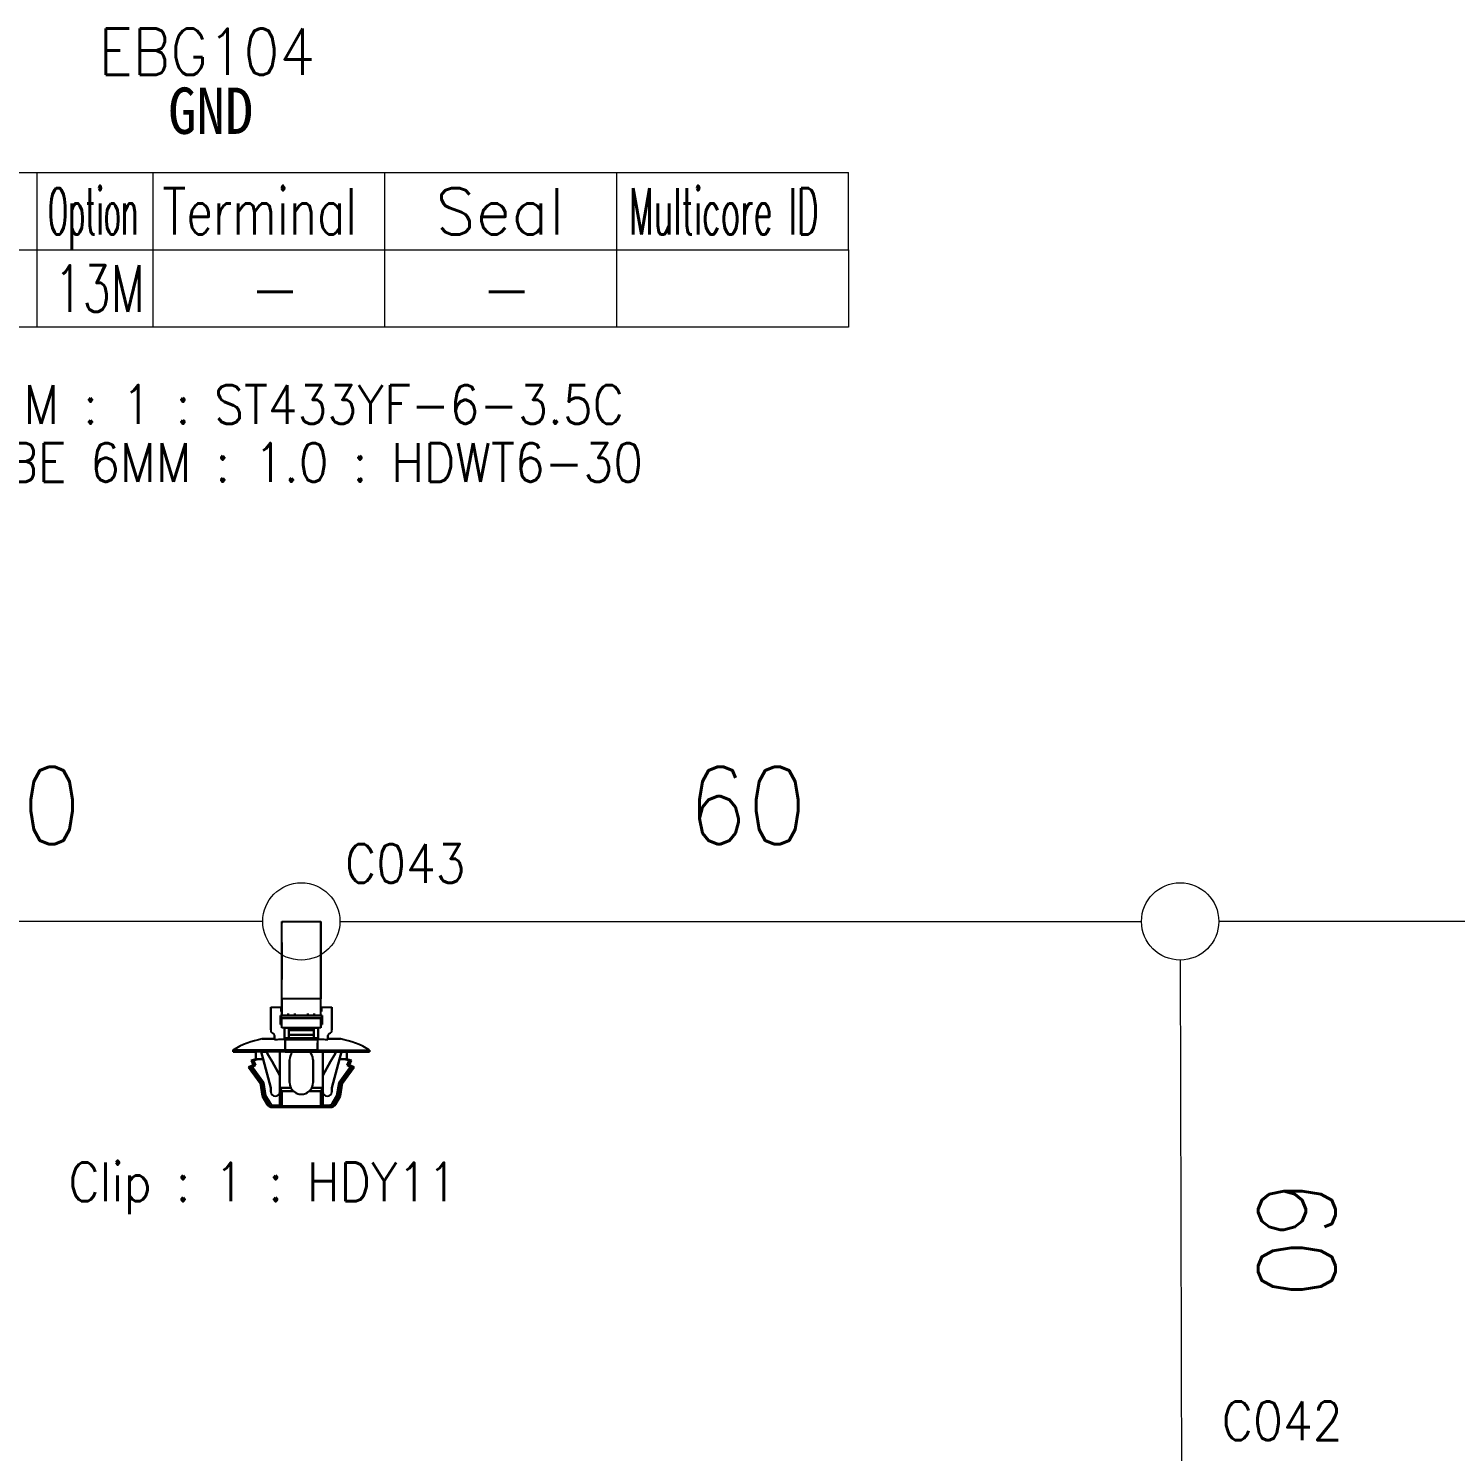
# Model space of a CAD drawing. Header units: inches. Extents: x 47316 to 59086, y 3141 to 11743.
# Drawn here: x 53850.6 to 53943, y 9975 to 10067.1 of the extents above; entities that cross this region are included whole.
import ezdxf

# ---------------------------------------------------------------- set-up
doc = ezdxf.new("R2010")
doc.units = ezdxf.units.IN
doc.header["$MEASUREMENT"] = 0
doc.styles.get("Standard").update_dxf_attribs({"font": ''})
doc.styles.get('Standard').set_extended_font_data('SimSun')
doc.linetypes.add('_VH_FELT_TAPE', pattern='A,0.4,-0.7,["FELT",Standard,S=0.3,R=0,X=-0.5,Y=-0.15],-0.7', length=1.8)

msp = doc.modelspace()

# ---------------------------------------------------------------- linework, layer by layer
at = {"color": 0, "linetype": 'Continuous', "lineweight": 15}
for p, q in [((53821.203, 10057.759), (53903.703, 10057.759)), ((53821.203, 10052.759), (53903.703, 10052.759))]:
    msp.add_line(p, q, dxfattribs=at)
at = {"color": 7, "linetype": 'Continuous', "lineweight": 15}
for p, q in [((53851.203, 10052.759), (53851.203, 10057.759)), ((53858.703, 10052.759), (53858.703, 10057.759)), ((53873.703, 10052.759), (53873.703, 10057.759)), ((53888.703, 10052.759), (53888.703, 10057.759)), ((53903.703, 10052.759), (53903.703, 10057.759))]:
    msp.add_line(p, q, dxfattribs=at)
at = {"color": 102, "linetype": 'Continuous', "lineweight": 15}
for p, q in [((53851.203, 10047.759), (53851.203, 10052.759)), ((53858.703, 10047.759), (53858.703, 10052.759)), ((53873.703, 10047.759), (53873.703, 10052.759)), ((53888.703, 10047.759), (53888.703, 10052.759))]:
    msp.add_line(p, q, dxfattribs=at)
at = {"color": 0, "linetype": '_VH_FELT_TAPE', "lineweight": 15, "ltscale": 5}
for p, q in [((53865.795, 10009.315), (53834.206, 10009.315)), ((53870.795, 10009.315), (53922.661, 10009.315)), ((53978.078, 10009.315), (53927.661, 10009.315)), ((53925.167, 10006.815), (53925.25, 9971.592))]:
    msp.add_line(p, q, dxfattribs=at)
at = {"color": 7, "ltscale": 0.378893}
msp.add_line((53867.032, 10004.315), (53867.032, 10009.315), dxfattribs=at)
at = {"color": 7, "ltscale": 0.15}
for p, q in [((53867.032, 10009.315), (53869.558, 10009.315)), ((53869.558, 10004.315), (53867.032, 10004.315)), ((53869.558, 10004.315), (53867.032, 10004.315)), ((53867.032, 10003.056), (53869.558, 10003.056)), ((53869.558, 10003.056), (53867.032, 10003.056)), ((53869.558, 10002.425), (53867.032, 10002.425)), ((53869.558, 10002.425), (53867.032, 10002.425)), ((53867.032, 9997.352), (53869.558, 9997.352)), ((53869.558, 9997.352), (53867.032, 9997.352))]:
    msp.add_line(p, q, dxfattribs=at)
at = {"color": 7, "ltscale": 0.0272}
msp.add_line((53867.032, 10009.202), (53867.032, 10009.315), dxfattribs=at)
at = {"color": 7, "ltscale": 0.37888}
msp.add_line((53867.032, 10004.315), (53867.032, 10009.315), dxfattribs=at)
at = {"color": 7, "ltscale": 0.027199}
msp.add_line((53867.032, 10009.315), (53867.032, 10009.202), dxfattribs=at)
at = {"color": 7, "ltscale": 0.378897}
msp.add_line((53869.558, 10009.315), (53869.558, 10004.315), dxfattribs=at)
at = {"color": 7, "ltscale": 0.215019}
msp.add_line((53869.558, 10005.879), (53869.558, 10009.315), dxfattribs=at)
at = {"color": 7, "ltscale": 0.315749}
msp.add_line((53869.558, 10009.315), (53869.558, 10004.747), dxfattribs=at)
at = {"color": 7, "ltscale": 0.378905}
msp.add_line((53869.558, 10004.315), (53869.558, 10009.315), dxfattribs=at)
at = {"color": 7, "ltscale": 0.315758}
msp.add_line((53869.558, 10009.315), (53869.558, 10004.747), dxfattribs=at)
at = {"color": 7, "ltscale": 0.179182}
msp.add_line((53869.558, 10006.05), (53869.558, 10009.068), dxfattribs=at)
at = {"color": 7, "ltscale": 0.142593}
msp.add_line((53867.032, 10005.554), (53867.032, 10007.956), dxfattribs=at)
at = {"color": 7, "ltscale": 0.142589}
msp.add_line((53867.032, 10007.956), (53867.032, 10005.555), dxfattribs=at)
at = {"color": 7, "ltscale": 0.026669}
for p, q in [((53869.558, 10006.05), (53869.558, 10005.601)), ((53869.558, 10005.601), (53869.558, 10006.05)), ((53869.558, 10005.879), (53869.558, 10005.43))]:
    msp.add_line(p, q, dxfattribs=at)
at = {"color": 7, "ltscale": 0.108633}
msp.add_line((53869.558, 10003.772), (53869.558, 10005.601), dxfattribs=at)
at = {"color": 7, "ltscale": 0.076392}
msp.add_line((53869.558, 10004.315), (53869.558, 10005.601), dxfattribs=at)
at = {"color": 7, "ltscale": 0.098454}
msp.add_line((53869.558, 10003.772), (53869.558, 10005.43), dxfattribs=at)
at = {"color": 7, "ltscale": 0.057913}
msp.add_line((53869.558, 10003.772), (53869.558, 10004.747), dxfattribs=at)
at = {"color": 7, "ltscale": 0.039999}
for p, q in [((53866.316, 10003.772), (53866.99, 10003.772)), ((53866.316, 10003.772), (53866.99, 10003.772)), ((53869.6, 10003.772), (53870.274, 10003.772)), ((53869.6, 10003.772), (53870.274, 10003.772))]:
    msp.add_line(p, q, dxfattribs=at)
at = {"color": 7, "ltscale": 0.022501}
for p, q in [((53866.316, 10003.772), (53866.316, 10003.393)), ((53866.316, 10003.393), (53866.316, 10003.772)), ((53870.274, 10003.772), (53870.274, 10003.393)), ((53870.274, 10003.772), (53870.274, 10003.393))]:
    msp.add_line(p, q, dxfattribs=at)
at = {"color": 7, "ltscale": 0.0175}
for p, q in [((53866.99, 10003.772), (53866.99, 10003.477)), ((53866.99, 10003.477), (53866.99, 10003.772)), ((53869.6, 10003.772), (53869.6, 10003.477)), ((53869.6, 10003.772), (53869.6, 10003.477)), ((53869.6, 10003.477), (53869.6, 10003.772))]:
    msp.add_line(p, q, dxfattribs=at)
at = {"color": 7, "ltscale": 0.002499}
for p, q in [((53866.99, 10003.772), (53867.032, 10003.772)), ((53867.032, 10003.477), (53866.99, 10003.477)), ((53866.99, 10003.477), (53867.032, 10003.477)), ((53869.558, 10003.772), (53869.6, 10003.772)), ((53869.6, 10003.477), (53869.558, 10003.477)), ((53869.558, 10003.477), (53869.6, 10003.477)), ((53866.948, 10003.225), (53866.99, 10003.225)), ((53866.99, 10003.225), (53866.948, 10003.225)), ((53866.99, 10003.225), (53866.948, 10003.225)), ((53867.032, 10002.677), (53866.99, 10002.677)), ((53866.99, 10002.677), (53867.032, 10002.677)), ((53867.032, 10002.677), (53866.99, 10002.677)), ((53869.6, 10002.677), (53869.558, 10002.677)), ((53869.558, 10002.677), (53869.6, 10002.677)), ((53869.6, 10002.677), (53869.558, 10002.677)), ((53869.642, 10003.225), (53869.6, 10003.225)), ((53869.642, 10003.225), (53869.6, 10003.225))]:
    msp.add_line(p, q, dxfattribs=at)
at = {"color": 7, "ltscale": 2.6e-05}
for p, q in [((53866.99, 10003.772), (53866.99, 10003.772)), ((53869.6, 10003.772), (53869.6, 10003.772))]:
    msp.add_line(p, q, dxfattribs=at)
at = {"color": 7, "ltscale": 0.0644}
for p, q in [((53867.032, 10004.315), (53867.032, 10003.231)), ((53867.032, 10003.231), (53867.032, 10004.315)), ((53869.558, 10003.231), (53869.558, 10004.315)), ((53869.558, 10003.231), (53869.558, 10004.315))]:
    msp.add_line(p, q, dxfattribs=at)
at = {"color": 7, "ltscale": 0.025}
for p, q in [((53870.274, 10003.351), (53870.274, 10003.772)), ((53867.453, 10003.231), (53867.874, 10003.231)), ((53867.453, 10003.231), (53867.874, 10003.231)), ((53868.716, 10003.231), (53869.137, 10003.231)), ((53868.716, 10003.231), (53869.137, 10003.231)), ((53868.716, 10003.225), (53869.137, 10003.225))]:
    msp.add_line(p, q, dxfattribs=at)
at = {"color": 7, "ltscale": 0.064999}
for p, q in [((53866.316, 10003.393), (53866.316, 10002.299)), ((53866.316, 10002.299), (53866.316, 10003.393)), ((53870.274, 10003.393), (53870.274, 10002.299)), ((53870.274, 10003.393), (53870.274, 10002.299))]:
    msp.add_line(p, q, dxfattribs=at)
at = {"color": 7, "ltscale": 0.035001}
for p, q in [((53866.948, 10002.635), (53866.948, 10003.225)), ((53866.948, 10002.635), (53866.948, 10003.225)), ((53866.948, 10003.225), (53866.948, 10002.635)), ((53869.642, 10003.225), (53869.642, 10002.635)), ((53869.642, 10002.635), (53869.642, 10003.225)), ((53869.347, 10000.867), (53869.347, 10001.457)), ((53869.347, 10000.867), (53869.347, 10001.457))]:
    msp.add_line(p, q, dxfattribs=at)
at = {"color": 7, "ltscale": 0.004999}
for p, q in [((53867.032, 10002.635), (53866.948, 10002.635)), ((53866.948, 10002.635), (53867.032, 10002.635)), ((53869.642, 10002.635), (53869.558, 10002.635)), ((53869.558, 10002.635), (53869.642, 10002.635))]:
    msp.add_line(p, q, dxfattribs=at)
at = {"color": 7, "ltscale": 0.032501}
for p, q in [((53866.99, 10003.225), (53866.99, 10002.677)), ((53866.99, 10002.677), (53866.99, 10003.225)), ((53869.6, 10003.225), (53869.6, 10002.677)), ((53869.6, 10003.225), (53869.6, 10002.677))]:
    msp.add_line(p, q, dxfattribs=at)
at = {"color": 7, "ltscale": 0.154999}
for p, q in [((53869.6, 10003.225), (53866.99, 10003.225)), ((53866.99, 10003.225), (53869.6, 10003.225))]:
    msp.add_line(p, q, dxfattribs=at)
at = {"color": 7, "ltscale": 0.0375}
for p, q in [((53867.032, 10002.425), (53867.032, 10003.056)), ((53867.032, 10002.425), (53867.032, 10003.056)), ((53869.558, 10003.056), (53869.558, 10002.425)), ((53869.558, 10002.425), (53869.558, 10003.056))]:
    msp.add_line(p, q, dxfattribs=at)
at = {"color": 7, "ltscale": 0.0075}
for p, q in [((53867.453, 10003.351), (53867.453, 10003.225)), ((53867.453, 10003.225), (53867.453, 10003.351)), ((53867.874, 10003.225), (53867.874, 10003.351)), ((53867.874, 10003.351), (53867.874, 10003.225)), ((53868.716, 10003.351), (53868.716, 10003.225)), ((53868.716, 10003.225), (53868.716, 10003.351)), ((53869.137, 10003.225), (53869.137, 10003.351)), ((53869.137, 10003.351), (53869.137, 10003.225)), ((53863.875, 10000.993), (53863.875, 10000.867)), ((53863.875, 10000.867), (53863.875, 10000.993)), ((53867.242, 10000.867), (53867.242, 10000.993)), ((53867.242, 10000.993), (53867.242, 10000.867)), ((53869.347, 10000.993), (53869.347, 10000.867)), ((53869.347, 10000.867), (53869.347, 10000.993)), ((53872.715, 10000.993), (53872.715, 10000.867)), ((53872.715, 10000.867), (53872.715, 10000.993)), ((53866.553, 9997.289), (53866.553, 9997.415)), ((53866.553, 9997.289), (53866.553, 9997.415)), ((53869.684, 9997.289), (53869.684, 9997.415)), ((53870.037, 9997.415), (53870.037, 9997.289)), ((53870.037, 9997.415), (53870.037, 9997.289))]:
    msp.add_line(p, q, dxfattribs=at)
at = {"color": 7, "ltscale": 0.000368}
msp.add_line((53867.453, 10003.231), (53867.453, 10003.225), dxfattribs=at)
at = {"color": 7, "ltscale": 0.023056}
msp.add_line((53867.486, 10003.225), (53867.874, 10003.225), dxfattribs=at)
at = {"color": 7, "ltscale": 0.000322}
msp.add_line((53868.716, 10003.225), (53868.716, 10003.23), dxfattribs=at)
at = {"color": 7, "ltscale": 0.002502}
msp.add_line((53869.558, 10002.635), (53869.558, 10002.677), dxfattribs=at)
at = {"color": 7, "ltscale": 0.021939}
msp.add_line((53869.6, 10003.225), (53869.6, 10002.855), dxfattribs=at)
at = {"color": 7, "ltscale": 0.010562}
msp.add_line((53869.6, 10002.677), (53869.6, 10002.855), dxfattribs=at)
at = {"color": 7, "ltscale": 0.000629}
msp.add_line((53869.632, 10003.225), (53869.642, 10003.225), dxfattribs=at)
at = {"color": 7, "ltscale": 0.0625}
msp.add_line((53870.274, 10002.299), (53870.274, 10003.351), dxfattribs=at)
at = {"color": 7, "ltscale": 0.047501}
for p, q in [((53866.569, 10001.709), (53865.769, 10001.709)), ((53865.769, 10001.709), (53866.569, 10001.709)), ((53870.821, 10001.709), (53870.021, 10001.709)), ((53870.021, 10001.709), (53870.821, 10001.709))]:
    msp.add_line(p, q, dxfattribs=at)
at = {"color": 7, "ltscale": 0.017476}
for p, q in [((53866.569, 10001.941), (53866.569, 10001.647)), ((53870.021, 10001.941), (53870.021, 10001.647))]:
    msp.add_line(p, q, dxfattribs=at)
at = {"color": 7, "ltscale": 0.017471}
for p, q in [((53866.569, 10001.647), (53866.569, 10001.941)), ((53870.021, 10001.647), (53870.021, 10001.941))]:
    msp.add_line(p, q, dxfattribs=at)
at = {"color": 7, "ltscale": 0.00369}
for p, q in [((53866.569, 10001.709), (53866.569, 10001.647)), ((53870.021, 10001.647), (53870.021, 10001.709))]:
    msp.add_line(p, q, dxfattribs=at)
at = {"color": 7, "ltscale": 0.040002}
for p, q in [((53867.2, 10001.751), (53867.2, 10002.425)), ((53867.2, 10001.751), (53867.2, 10002.425)), ((53867.2, 10002.425), (53867.2, 10001.751)), ((53869.39, 10002.425), (53869.39, 10001.751)), ((53869.39, 10001.751), (53869.39, 10002.425))]:
    msp.add_line(p, q, dxfattribs=at)
at = {"color": 7, "ltscale": 0.017502}
for p, q in [((53867.2, 10002.425), (53867.495, 10002.425)), ((53869.095, 10002.425), (53869.39, 10002.425))]:
    msp.add_line(p, q, dxfattribs=at)
at = {"color": 7, "ltscale": 0.129999}
for p, q in [((53869.39, 10001.751), (53867.2, 10001.751)), ((53867.2, 10001.751), (53869.39, 10001.751))]:
    msp.add_line(p, q, dxfattribs=at)
at = {"color": 7, "ltscale": 0.040569}
for p, q in [((53867.242, 10000.993), (53867.242, 10001.677)), ((53869.347, 10001.677), (53869.347, 10000.993))]:
    msp.add_line(p, q, dxfattribs=at)
at = {"color": 7, "ltscale": 0.125}
for p, q in [((53867.242, 10001.677), (53869.347, 10001.677)), ((53869.347, 10001.677), (53867.242, 10001.677)), ((53867.242, 10000.993), (53869.347, 10000.993)), ((53869.347, 10000.993), (53867.242, 10000.993)), ((53867.242, 10000.867), (53869.347, 10000.867)), ((53869.347, 10000.867), (53867.242, 10000.867))]:
    msp.add_line(p, q, dxfattribs=at)
at = {"color": 7, "ltscale": 0.040567}
for p, q in [((53867.242, 10001.677), (53867.242, 10000.993)), ((53869.347, 10001.677), (53869.347, 10000.993))]:
    msp.add_line(p, q, dxfattribs=at)
at = {"color": 7, "ltscale": 0.00087}
for p, q in [((53867.495, 10002.41), (53867.495, 10002.425)), ((53867.495, 10002.425), (53867.495, 10002.41)), ((53869.095, 10002.41), (53869.095, 10002.425)), ((53869.095, 10002.425), (53869.095, 10002.41))]:
    msp.add_line(p, q, dxfattribs=at)
at = {"color": 7, "ltscale": 0.095001}
for p, q in [((53869.095, 10002.41), (53867.495, 10002.41)), ((53867.495, 10002.41), (53869.095, 10002.41)), ((53869.095, 10002.285), (53867.495, 10002.285)), ((53867.495, 10002.285), (53869.095, 10002.285)), ((53867.495, 10001.984), (53869.095, 10001.984)), ((53869.095, 10001.984), (53867.495, 10001.984)), ((53867.495, 10001.776), (53869.095, 10001.776))]:
    msp.add_line(p, q, dxfattribs=at)
at = {"color": 7, "ltscale": 0.007443}
for p, q in [((53867.495, 10002.285), (53867.495, 10002.41)), ((53867.495, 10002.41), (53867.495, 10002.285)), ((53869.095, 10002.285), (53869.095, 10002.41)), ((53869.095, 10002.41), (53869.095, 10002.285))]:
    msp.add_line(p, q, dxfattribs=at)
at = {"color": 7, "ltscale": 0.017839}
for p, q in [((53867.495, 10001.984), (53867.495, 10002.285)), ((53867.495, 10002.285), (53867.495, 10001.984)), ((53869.095, 10001.984), (53869.095, 10002.285)), ((53869.095, 10002.285), (53869.095, 10001.984))]:
    msp.add_line(p, q, dxfattribs=at)
at = {"color": 7, "ltscale": 0.012407}
for p, q in [((53867.495, 10001.776), (53867.495, 10001.984)), ((53869.095, 10001.776), (53869.095, 10001.984))]:
    msp.add_line(p, q, dxfattribs=at)
at = {"color": 7, "ltscale": 0.013841}
for p, q in [((53867.495, 10001.984), (53867.495, 10001.751)), ((53869.095, 10001.751), (53869.095, 10001.984))]:
    msp.add_line(p, q, dxfattribs=at)
at = {"color": 7, "ltscale": 0.001447}
msp.add_line((53867.495, 10001.776), (53867.495, 10001.751), dxfattribs=at)
at = {"color": 7, "ltscale": 0.023952}
msp.add_line((53869.095, 10002.022), (53869.095, 10002.425), dxfattribs=at)
at = {"color": 7, "ltscale": 0.014789}
msp.add_line((53869.095, 10002), (53869.095, 10001.751), dxfattribs=at)
at = {"color": 7, "ltscale": 0.013786}
msp.add_line((53870.021, 10001.709), (53870.021, 10001.941), dxfattribs=at)
at = {"color": 7, "ltscale": 0.2}
for p, q in [((53863.875, 10000.993), (53867.242, 10000.993)), ((53867.242, 10000.993), (53863.875, 10000.993)), ((53867.242, 10000.867), (53863.875, 10000.867)), ((53867.242, 10000.867), (53863.875, 10000.867)), ((53869.347, 10000.993), (53872.715, 10000.993)), ((53869.347, 10000.993), (53872.715, 10000.993)), ((53869.347, 10000.867), (53872.715, 10000.867)), ((53872.715, 10000.867), (53869.347, 10000.867))]:
    msp.add_line(p, q, dxfattribs=at)
at = {"color": 7, "ltscale": 0.087396}
for p, q in [((53863.875, 10000.867), (53865.346, 10000.867)), ((53863.875, 10000.867), (53865.346, 10000.867)), ((53872.715, 10000.867), (53871.244, 10000.867))]:
    msp.add_line(p, q, dxfattribs=at)
at = {"color": 7, "ltscale": 0.027499}
for p, q in [((53865.348, 10000.404), (53865.348, 10000.867)), ((53865.348, 10000.867), (53865.348, 10000.404)), ((53871.242, 10000.404), (53871.242, 10000.867)), ((53871.242, 10000.867), (53871.242, 10000.404))]:
    msp.add_line(p, q, dxfattribs=at)
at = {"color": 7, "ltscale": 0.020602}
for p, q in [((53865.7, 10000.867), (53866.047, 10000.867)), ((53865.7, 10000.867), (53866.047, 10000.867)), ((53870.89, 10000.867), (53870.543, 10000.867))]:
    msp.add_line(p, q, dxfattribs=at)
at = {"color": 7, "ltscale": 0.028456}
for p, q in [((53865.823, 10000.404), (53865.7, 10000.867)), ((53865.7, 10000.867), (53865.823, 10000.404)), ((53870.767, 10000.404), (53870.89, 10000.867)), ((53870.89, 10000.867), (53870.767, 10000.404))]:
    msp.add_line(p, q, dxfattribs=at)
at = {"color": 7, "ltscale": 0.015242}
for p, q in [((53866.176, 10000.644), (53866.049, 10000.867)), ((53870.54, 10000.867), (53870.414, 10000.644))]:
    msp.add_line(p, q, dxfattribs=at)
at = {"color": 7, "ltscale": 0.015215}
msp.add_line((53866.049, 10000.867), (53866.175, 10000.644), dxfattribs=at)
at = {"color": 7, "ltscale": 0.089999}
for p, q in [((53866.906, 9999.352), (53866.906, 10000.867)), ((53866.906, 10000.867), (53866.906, 9999.352)), ((53869.684, 10000.867), (53869.684, 9999.352)), ((53869.684, 9999.352), (53869.684, 10000.867))]:
    msp.add_line(p, q, dxfattribs=at)
at = {"color": 7, "ltscale": 0.02751}
msp.add_line((53867.242, 10000.993), (53867.242, 10001.457), dxfattribs=at)
msp.add_line((53867.242, 10000.993), (53867.242, 10001.457), dxfattribs=at)
at = {"color": 7, "ltscale": 0.015289}
msp.add_line((53870.414, 10000.644), (53870.541, 10000.868), dxfattribs=at)
at = {"color": 7, "ltscale": 0.020749}
msp.add_line((53870.54, 10000.867), (53870.89, 10000.867), dxfattribs=at)
at = {"color": 7, "ltscale": 0.0875}
for p, q in [((53871.242, 10000.867), (53872.715, 10000.867)), ((53867.537, 10000.362), (53867.537, 9998.888)), ((53867.537, 9998.888), (53867.537, 10000.362)), ((53867.537, 9998.888), (53867.537, 10000.362)), ((53869.053, 9998.888), (53869.053, 10000.362)), ((53869.053, 10000.362), (53869.053, 9998.888))]:
    msp.add_line(p, q, dxfattribs=at)
at = {"color": 7, "ltscale": 0.019025}
msp.add_line((53865.18, 10000.004), (53864.885, 9999.878), dxfattribs=at)
at = {"color": 7, "ltscale": 0.006177}
msp.add_line((53864.989, 9999.878), (53864.885, 9999.878), dxfattribs=at)
at = {"color": 7, "ltscale": 0.006165}
for p, q in [((53864.885, 9999.878), (53864.989, 9999.878)), ((53865.622, 9998.846), (53865.726, 9998.846)), ((53865.622, 9998.846), (53865.726, 9998.846))]:
    msp.add_line(p, q, dxfattribs=at)
at = {"color": 7, "ltscale": 0.075271}
for p, q in [((53864.885, 9999.878), (53865.622, 9998.846)), ((53865.726, 9998.846), (53864.989, 9999.878)), ((53871.601, 9999.878), (53870.864, 9998.846)), ((53870.864, 9998.846), (53871.601, 9999.878)), ((53870.968, 9998.846), (53871.705, 9999.878))]:
    msp.add_line(p, q, dxfattribs=at)
at = {"color": 7, "ltscale": 0.075264}
msp.add_line((53865.726, 9998.846), (53864.989, 9999.878), dxfattribs=at)
at = {"color": 7, "ltscale": 0.018174}
msp.add_line((53865.348, 10000.404), (53865.054, 10000.32), dxfattribs=at)
at = {"color": 7, "ltscale": 0.000925}
msp.add_line((53865.054, 10000.32), (53865.069, 10000.32), dxfattribs=at)
at = {"color": 7, "ltscale": 0.020195}
for p, q in [((53865.054, 10000.32), (53865.18, 10000.004)), ((53865.195, 10000.32), (53865.322, 10000.004)), ((53865.322, 10000.004), (53865.195, 10000.32)), ((53871.394, 10000.32), (53871.268, 10000.004)), ((53871.268, 10000.004), (53871.394, 10000.32)), ((53871.41, 10000.004), (53871.536, 10000.32))]:
    msp.add_line(p, q, dxfattribs=at)
at = {"color": 7, "ltscale": 0.000912}
for p, q in [((53865.069, 10000.32), (53865.054, 10000.32)), ((53871.41, 10000.004), (53871.395, 10000.004))]:
    msp.add_line(p, q, dxfattribs=at)
at = {"color": 7, "ltscale": 0.002823}
msp.add_line((53865.069, 10000.32), (53865.117, 10000.32), dxfattribs=at)
at = {"color": 7, "ltscale": 0.00282}
for p, q in [((53865.117, 10000.32), (53865.069, 10000.32)), ((53871.395, 10000.004), (53871.347, 10000.004))]:
    msp.add_line(p, q, dxfattribs=at)
at = {"color": 7, "ltscale": 0.013619}
for p, q in [((53865.322, 10000.004), (53865.111, 9999.914)), ((53865.111, 9999.914), (53865.322, 10000.004)), ((53871.268, 10000.004), (53871.479, 9999.914)), ((53871.479, 9999.914), (53871.268, 10000.004))]:
    msp.add_line(p, q, dxfattribs=at)
at = {"color": 7, "ltscale": 0.074459}
for p, q in [((53865.111, 9999.914), (53865.84, 9998.894)), ((53865.84, 9998.894), (53865.111, 9999.914)), ((53871.479, 9999.914), (53870.75, 9998.894)), ((53870.75, 9998.894), (53871.479, 9999.914))]:
    msp.add_line(p, q, dxfattribs=at)
at = {"color": 7, "ltscale": 0.004681}
for p, q in [((53865.117, 10000.32), (53865.195, 10000.32)), ((53865.195, 10000.32), (53865.117, 10000.32))]:
    msp.add_line(p, q, dxfattribs=at)
at = {"color": 7, "ltscale": 0.000327}
msp.add_line((53865.185, 10000.004), (53865.18, 10000.004), dxfattribs=at)
at = {"color": 7, "ltscale": 0.008441}
for p, q in [((53865.18, 10000.004), (53865.322, 10000.004)), ((53865.348, 10000.404), (53865.49, 10000.404)), ((53865.49, 10000.404), (53865.348, 10000.404))]:
    msp.add_line(p, q, dxfattribs=at)
at = {"color": 7, "ltscale": 0.008429}
for p, q in [((53865.322, 10000.004), (53865.18, 10000.004)), ((53871.394, 10000.32), (53871.536, 10000.32))]:
    msp.add_line(p, q, dxfattribs=at)
at = {"color": 7, "ltscale": 0.00033}
for p, q in [((53865.18, 10000.004), (53865.185, 10000.004)), ((53865.354, 10000.404), (53865.348, 10000.404)), ((53871.242, 10000.404), (53871.236, 10000.404))]:
    msp.add_line(p, q, dxfattribs=at)
at = {"color": 7, "ltscale": 0.001593}
msp.add_line((53865.212, 10000.004), (53865.185, 10000.004), dxfattribs=at)
at = {"color": 7, "ltscale": 0.003809}
msp.add_line((53865.185, 10000.004), (53865.25, 10000.004), dxfattribs=at)
at = {"color": 7, "ltscale": 0.018199}
for p, q in [((53865.49, 10000.404), (53865.195, 10000.32)), ((53865.195, 10000.32), (53865.49, 10000.404)), ((53871.1, 10000.404), (53871.394, 10000.32)), ((53871.394, 10000.32), (53871.1, 10000.404))]:
    msp.add_line(p, q, dxfattribs=at)
at = {"color": 7, "ltscale": 0.004291}
msp.add_line((53865.25, 10000.004), (53865.322, 10000.004), dxfattribs=at)
at = {"color": 7, "ltscale": 0.008432}
msp.add_line((53865.49, 10000.404), (53865.348, 10000.404), dxfattribs=at)
at = {"color": 7, "ltscale": 0.000342}
for p, q in [((53865.348, 10000.404), (53865.354, 10000.404)), ((53871.236, 10000.404), (53871.242, 10000.404))]:
    msp.add_line(p, q, dxfattribs=at)
at = {"color": 7, "ltscale": 0.000286}
for p, q in [((53865.349, 10000.403), (53865.354, 10000.404)), ((53865.354, 10000.404), (53865.349, 10000.403))]:
    msp.add_line(p, q, dxfattribs=at)
at = {"color": 7, "ltscale": 0.002209}
msp.add_line((53865.391, 10000.404), (53865.354, 10000.404), dxfattribs=at)
at = {"color": 7, "ltscale": 0.003674}
for p, q in [((53865.354, 10000.404), (53865.416, 10000.404)), ((53871.174, 10000.404), (53871.236, 10000.404))]:
    msp.add_line(p, q, dxfattribs=at)
at = {"color": 7, "ltscale": 0.00434}
msp.add_line((53865.416, 10000.404), (53865.489, 10000.404), dxfattribs=at)
at = {"color": 7, "ltscale": 0.019785}
for p, q in [((53865.823, 10000.404), (53865.49, 10000.404)), ((53865.49, 10000.404), (53865.823, 10000.404)), ((53870.767, 10000.404), (53871.1, 10000.404)), ((53871.1, 10000.404), (53870.767, 10000.404))]:
    msp.add_line(p, q, dxfattribs=at)
at = {"color": 7, "ltscale": 0.11383}
for p, q in [((53866.316, 9998.552), (53865.823, 10000.404)), ((53865.823, 10000.404), (53866.316, 9998.552)), ((53870.274, 9998.552), (53870.767, 10000.404)), ((53870.767, 10000.404), (53870.274, 9998.552))]:
    msp.add_line(p, q, dxfattribs=at)
at = {"color": 7, "ltscale": 0.02701}
msp.add_line((53866.175, 10000.644), (53866.399, 10000.248), dxfattribs=at)
at = {"color": 7, "ltscale": 0.026985}
for p, q in [((53866.399, 10000.248), (53866.176, 10000.644)), ((53870.414, 10000.644), (53870.191, 10000.248))]:
    msp.add_line(p, q, dxfattribs=at)
at = {"color": 7, "ltscale": 0.064963}
msp.add_line((53866.368, 10000.304), (53866.906, 9999.352), dxfattribs=at)
at = {"color": 7, "ltscale": 0.061156}
for p, q in [((53866.906, 9999.352), (53866.399, 10000.248)), ((53870.191, 10000.248), (53869.684, 9999.352))]:
    msp.add_line(p, q, dxfattribs=at)
at = {"color": 7, "ltscale": 0.061161}
msp.add_line((53866.399, 10000.248), (53866.906, 9999.352), dxfattribs=at)
at = {"color": 7, "ltscale": 0.065039}
msp.add_line((53869.684, 9999.352), (53870.223, 10000.305), dxfattribs=at)
at = {"color": 7, "ltscale": 0.06116}
msp.add_line((53869.684, 9999.352), (53870.191, 10000.248), dxfattribs=at)
at = {"color": 7, "ltscale": 0.040697}
msp.add_line((53869.684, 9999.508), (53869.684, 10000.194), dxfattribs=at)
at = {"color": 7, "ltscale": 0.040701}
msp.add_line((53869.684, 10000.194), (53869.684, 9999.508), dxfattribs=at)
at = {"color": 7, "ltscale": 0.02697}
msp.add_line((53870.191, 10000.248), (53870.414, 10000.644), dxfattribs=at)
at = {"color": 7, "ltscale": 0.006299}
msp.add_line((53871.1, 10000.404), (53871.206, 10000.404), dxfattribs=at)
at = {"color": 7, "ltscale": 0.006305}
msp.add_line((53871.206, 10000.404), (53871.1, 10000.404), dxfattribs=at)
at = {"color": 7, "ltscale": 0.00329}
msp.add_line((53871.119, 10000.404), (53871.174, 10000.404), dxfattribs=at)
at = {"color": 7, "ltscale": 0.006641}
msp.add_line((53871.242, 10000.404), (53871.13, 10000.404), dxfattribs=at)
at = {"color": 7, "ltscale": 0.001825}
msp.add_line((53871.236, 10000.404), (53871.206, 10000.404), dxfattribs=at)
at = {"color": 7, "ltscale": 0.002142}
msp.add_line((53871.206, 10000.404), (53871.242, 10000.404), dxfattribs=at)
at = {"color": 7, "ltscale": 0.002136}
msp.add_line((53871.242, 10000.404), (53871.206, 10000.404), dxfattribs=at)
at = {"color": 7, "ltscale": 0.018183}
msp.add_line((53871.536, 10000.32), (53871.242, 10000.404), dxfattribs=at)
at = {"color": 7, "ltscale": 0.004715}
msp.add_line((53871.268, 10000.004), (53871.348, 10000.004), dxfattribs=at)
at = {"color": 7, "ltscale": 0.004687}
msp.add_line((53871.347, 10000.004), (53871.268, 10000.004), dxfattribs=at)
at = {"color": 7, "ltscale": 0.002832}
msp.add_line((53871.348, 10000.004), (53871.395, 10000.004), dxfattribs=at)
at = {"color": 7, "ltscale": 0.002869}
msp.add_line((53871.356, 10000.004), (53871.405, 10000.004), dxfattribs=at)
at = {"color": 7, "ltscale": 0.002856}
msp.add_line((53871.405, 10000.004), (53871.357, 10000.004), dxfattribs=at)
at = {"color": 7, "ltscale": 0.008438}
msp.add_line((53871.536, 10000.32), (53871.394, 10000.32), dxfattribs=at)
at = {"color": 7, "ltscale": 0.0009}
msp.add_line((53871.395, 10000.004), (53871.41, 10000.004), dxfattribs=at)
at = {"color": 7, "ltscale": 0.019}
msp.add_line((53871.705, 9999.878), (53871.41, 10000.004), dxfattribs=at)
at = {"color": 7, "ltscale": 0.002185}
msp.add_line((53871.467, 10000.32), (53871.503, 10000.32), dxfattribs=at)
at = {"color": 7, "ltscale": 0.005249}
msp.add_line((53871.688, 9999.878), (53871.6, 9999.878), dxfattribs=at)
at = {"color": 7, "ltscale": 0.005222}
msp.add_line((53871.689, 9999.878), (53871.601, 9999.878), dxfattribs=at)
at = {"color": 7, "ltscale": 0.000916}
msp.add_line((53871.704, 9999.878), (53871.688, 9999.878), dxfattribs=at)
at = {"color": 7, "ltscale": 0.000903}
msp.add_line((53871.704, 9999.878), (53871.689, 9999.878), dxfattribs=at)
at = {"color": 7, "ltscale": 4.3e-05}
msp.add_line((53871.705, 9999.878), (53871.704, 9999.878), dxfattribs=at)
at = {"color": 7, "ltscale": 4.9e-05}
msp.add_line((53871.705, 9999.878), (53871.704, 9999.878), dxfattribs=at)
at = {"color": 7, "ltscale": 0.05076}
for p, q in [((53865.622, 9998.846), (53865.769, 9998.004)), ((53870.821, 9998.004), (53870.968, 9998.846))]:
    msp.add_line(p, q, dxfattribs=at)
at = {"color": 7, "ltscale": 0.050769}
msp.add_line((53865.876, 9998.005), (53865.726, 9998.846), dxfattribs=at)
at = {"color": 7, "ltscale": 0.002621}
for p, q in [((53865.77, 9998.864), (53865.729, 9998.847)), ((53865.729, 9998.847), (53865.77, 9998.864)), ((53870.861, 9998.847), (53870.82, 9998.864)), ((53870.82, 9998.864), (53870.861, 9998.847))]:
    msp.add_line(p, q, dxfattribs=at)
at = {"color": 7, "ltscale": 0.050773}
for p, q in [((53865.876, 9998.005), (53865.729, 9998.847)), ((53870.861, 9998.847), (53870.714, 9998.005)), ((53870.714, 9998.005), (53870.861, 9998.847))]:
    msp.add_line(p, q, dxfattribs=at)
at = {"color": 7, "ltscale": 0.000205}
for p, q in [((53865.773, 9998.865), (53865.77, 9998.864)), ((53865.77, 9998.864), (53865.773, 9998.865)), ((53870.82, 9998.864), (53870.817, 9998.865)), ((53870.817, 9998.865), (53870.82, 9998.864))]:
    msp.add_line(p, q, dxfattribs=at)
at = {"color": 7, "ltscale": 0.004321}
for p, q in [((53865.84, 9998.894), (53865.773, 9998.865)), ((53865.773, 9998.865), (53865.84, 9998.894)), ((53870.817, 9998.865), (53870.75, 9998.894)), ((53870.75, 9998.894), (53870.817, 9998.865))]:
    msp.add_line(p, q, dxfattribs=at)
at = {"color": 7, "ltscale": 0.051095}
for p, q in [((53865.84, 9998.894), (53865.988, 9998.046)), ((53865.988, 9998.046), (53865.84, 9998.894)), ((53870.75, 9998.894), (53870.602, 9998.046)), ((53870.602, 9998.046), (53870.75, 9998.894))]:
    msp.add_line(p, q, dxfattribs=at)
at = {"color": 7, "ltscale": 0.039936}
for p, q in [((53866.906, 9998.679), (53866.906, 9999.352)), ((53866.906, 9999.352), (53866.906, 9998.679)), ((53869.684, 9999.352), (53869.684, 9998.679)), ((53869.684, 9998.679), (53869.684, 9999.352))]:
    msp.add_line(p, q, dxfattribs=at)
at = {"color": 7, "ltscale": 0.048712}
msp.add_line((53869.684, 9998.531), (53869.684, 9999.352), dxfattribs=at)
at = {"color": 7, "ltscale": 0.006168}
for p, q in [((53870.864, 9998.846), (53870.968, 9998.846)), ((53870.968, 9998.846), (53870.864, 9998.846))]:
    msp.add_line(p, q, dxfattribs=at)
at = {"color": 7, "ltscale": 0.006219}
msp.add_line((53865.874, 9998.004), (53865.769, 9998.004), dxfattribs=at)
at = {"color": 7, "ltscale": 0.006223}
for p, q in [((53865.769, 9998.004), (53865.874, 9998.004)), ((53870.821, 9998.004), (53870.716, 9998.004)), ((53870.821, 9998.004), (53870.716, 9998.004))]:
    msp.add_line(p, q, dxfattribs=at)
at = {"color": 7, "ltscale": 0.034946}
for p, q in [((53865.769, 9998.004), (53866.068, 9997.497)), ((53870.522, 9997.497), (53870.821, 9998.004))]:
    msp.add_line(p, q, dxfattribs=at)
at = {"color": 7, "ltscale": 0.000128}
for p, q in [((53865.874, 9998.004), (53865.876, 9998.004)), ((53865.876, 9998.004), (53865.874, 9998.004)), ((53870.714, 9998.004), (53870.716, 9998.004))]:
    msp.add_line(p, q, dxfattribs=at)
at = {"color": 7, "ltscale": 0.034208}
for p, q in [((53866.166, 9997.508), (53865.874, 9998.004)), ((53870.424, 9997.508), (53870.716, 9998.004))]:
    msp.add_line(p, q, dxfattribs=at)
at = {"color": 7, "ltscale": 0.002806}
for p, q in [((53865.92, 9998.021), (53865.876, 9998.005)), ((53870.714, 9998.005), (53870.669, 9998.021))]:
    msp.add_line(p, q, dxfattribs=at)
at = {"color": 7, "ltscale": 0.00266}
for p, q in [((53865.876, 9998.005), (53865.918, 9998.02)), ((53870.672, 9998.02), (53870.714, 9998.005))]:
    msp.add_line(p, q, dxfattribs=at)
at = {"color": 7, "ltscale": 0.034163}
for p, q in [((53866.166, 9997.508), (53865.876, 9998.005)), ((53870.714, 9998.005), (53870.424, 9997.508))]:
    msp.add_line(p, q, dxfattribs=at)
at = {"color": 7, "ltscale": 0.004276}
for p, q in [((53865.988, 9998.046), (53865.92, 9998.021)), ((53865.921, 9998.021), (53865.988, 9998.046)), ((53870.669, 9998.021), (53870.602, 9998.046)), ((53870.602, 9998.046), (53870.669, 9998.021))]:
    msp.add_line(p, q, dxfattribs=at)
at = {"color": 7, "ltscale": 0.0329}
for p, q in [((53865.988, 9998.046), (53866.269, 9997.568)), ((53866.269, 9997.568), (53865.988, 9998.046)), ((53870.602, 9998.046), (53870.321, 9997.568)), ((53870.321, 9997.568), (53870.602, 9998.046))]:
    msp.add_line(p, q, dxfattribs=at)
at = {"color": 7, "ltscale": 0.014999}
for p, q in [((53866.316, 9998.299), (53866.316, 9998.552)), ((53866.316, 9998.299), (53866.316, 9998.552)), ((53866.316, 9998.552), (53866.316, 9998.299)), ((53870.274, 9998.299), (53870.274, 9998.552)), ((53870.274, 9998.552), (53870.274, 9998.299))]:
    msp.add_line(p, q, dxfattribs=at)
at = {"color": 7, "ltscale": 0.082565}
for p, q in [((53866.906, 9998.679), (53866.906, 9997.289)), ((53866.906, 9997.289), (53866.906, 9998.679)), ((53869.684, 9997.289), (53869.684, 9998.679)), ((53869.684, 9998.679), (53869.684, 9997.289))]:
    msp.add_line(p, q, dxfattribs=at)
at = {"color": 7, "ltscale": 0.041339}
for p, q in [((53867.623, 9998.538), (53866.927, 9998.538)), ((53866.927, 9998.538), (53867.623, 9998.538)), ((53869.663, 9998.538), (53868.967, 9998.538)), ((53868.967, 9998.538), (53869.663, 9998.538))]:
    msp.add_line(p, q, dxfattribs=at)
at = {"color": 7, "ltscale": 0.002635}
for p, q in [((53866.927, 9998.538), (53866.943, 9998.496)), ((53869.647, 9998.496), (53869.663, 9998.538))]:
    msp.add_line(p, q, dxfattribs=at)
at = {"color": 7, "ltscale": 0.002634}
for p, q in [((53866.943, 9998.496), (53866.927, 9998.538)), ((53869.663, 9998.538), (53869.647, 9998.496))]:
    msp.add_line(p, q, dxfattribs=at)
at = {"color": 7, "ltscale": 0.057954}
for p, q in [((53867.032, 9997.352), (53867.032, 9998.328)), ((53867.032, 9998.328), (53867.032, 9997.352)), ((53869.558, 9998.328), (53869.558, 9997.352)), ((53869.558, 9997.352), (53869.558, 9998.328))]:
    msp.add_line(p, q, dxfattribs=at)
at = {"color": 7, "ltscale": 0.044711}
for p, q in [((53867.032, 9998.328), (53867.785, 9998.328)), ((53867.785, 9998.328), (53867.032, 9998.328)), ((53868.805, 9998.328), (53869.558, 9998.328)), ((53869.558, 9998.328), (53868.805, 9998.328))]:
    msp.add_line(p, q, dxfattribs=at)
at = {"color": 7, "ltscale": 0.000598}
msp.add_line((53867.785, 9998.328), (53867.778, 9998.335), dxfattribs=at)
at = {"color": 7, "ltscale": 0.001863}
msp.add_line((53868.827, 9998.349), (53868.804, 9998.327), dxfattribs=at)
at = {"color": 7, "ltscale": 0.000505}
msp.add_line((53868.805, 9998.328), (53868.811, 9998.334), dxfattribs=at)
at = {"color": 7, "ltscale": 0.008279}
msp.add_line((53869.684, 9998.392), (53869.684, 9998.531), dxfattribs=at)
at = {"color": 7, "ltscale": 0.005516}
msp.add_line((53869.684, 9998.299), (53869.684, 9998.392), dxfattribs=at)
at = {"color": 7, "ltscale": 0.052501}
msp.add_line((53869.684, 9997.415), (53869.684, 9998.299), dxfattribs=at)
at = {"color": 7, "ltscale": 0.00587}
msp.add_line((53866.068, 9997.496), (53866.166, 9997.508), dxfattribs=at)
at = {"color": 7, "ltscale": 0.005865}
for p, q in [((53866.166, 9997.508), (53866.068, 9997.497)), ((53870.522, 9997.497), (53870.424, 9997.508))]:
    msp.add_line(p, q, dxfattribs=at)
at = {"color": 7, "ltscale": 0.007092}
for p, q in [((53866.166, 9997.508), (53866.269, 9997.568)), ((53866.269, 9997.568), (53866.166, 9997.508)), ((53870.321, 9997.568), (53870.424, 9997.508)), ((53870.424, 9997.508), (53870.321, 9997.568))]:
    msp.add_line(p, q, dxfattribs=at)
at = {"color": 7, "ltscale": 0.007248}
msp.add_line((53866.553, 9997.289), (53866.431, 9997.289), dxfattribs=at)
at = {"color": 7, "ltscale": 0.001605}
msp.add_line((53866.465, 9997.289), (53866.438, 9997.289), dxfattribs=at)
at = {"color": 7, "ltscale": 0.006183}
msp.add_line((53866.449, 9997.289), (53866.553, 9997.289), dxfattribs=at)
at = {"color": 7, "ltscale": 0.004422}
msp.add_line((53866.553, 9997.289), (53866.478, 9997.289), dxfattribs=at)
at = {"color": 7, "ltscale": 0.012915}
msp.add_line((53866.478, 9997.289), (53866.696, 9997.289), dxfattribs=at)
at = {"color": 7, "ltscale": 0.020941}
for p, q in [((53866.553, 9997.415), (53866.906, 9997.415)), ((53866.906, 9997.415), (53866.553, 9997.415)), ((53866.553, 9997.289), (53866.906, 9997.289)), ((53866.906, 9997.289), (53866.553, 9997.289)), ((53870.037, 9997.415), (53869.684, 9997.415)), ((53869.684, 9997.415), (53870.037, 9997.415)), ((53869.684, 9997.289), (53870.037, 9997.289)), ((53870.037, 9997.289), (53869.684, 9997.289))]:
    msp.add_line(p, q, dxfattribs=at)
at = {"color": 7, "ltscale": 0.012512}
for p, q in [((53866.696, 9997.289), (53866.907, 9997.289)), ((53869.683, 9997.289), (53869.894, 9997.289))]:
    msp.add_line(p, q, dxfattribs=at)
at = {"color": 7, "ltscale": 0.000995}
for p, q in [((53866.906, 9997.289), (53866.922, 9997.289)), ((53866.922, 9997.289), (53866.906, 9997.289)), ((53869.668, 9997.289), (53869.684, 9997.289)), ((53869.684, 9997.289), (53869.668, 9997.289))]:
    msp.add_line(p, q, dxfattribs=at)
at = {"color": 7, "ltscale": 0.000399}
msp.add_line((53866.927, 9997.289), (53866.921, 9997.289), dxfattribs=at)
at = {"color": 7, "ltscale": 0.163214}
msp.add_line((53866.921, 9997.289), (53869.669, 9997.289), dxfattribs=at)
at = {"color": 7, "ltscale": 0.163013}
msp.add_line((53869.668, 9997.289), (53866.922, 9997.289), dxfattribs=at)
at = {"color": 7, "ltscale": 0.015717}
msp.add_line((53870.159, 9997.289), (53869.894, 9997.289), dxfattribs=at)
at = {"color": 7, "ltscale": 0.015729}
msp.add_line((53869.894, 9997.289), (53870.159, 9997.289), dxfattribs=at)
at = {"color": 7, "ltscale": 0.005864}
msp.add_line((53870.522, 9997.496), (53870.424, 9997.508), dxfattribs=at)
at = {"color": 0, "linetype": 'Continuous', "lineweight": 15}
msp.add_lwpolyline([(53821.203, 10047.759), (53821.203, 10052.759), (53903.703, 10052.759), (53903.703, 10047.759)], close=True, dxfattribs=at)
at = {"color": 7}
for points in [[(53867.785, 9998.328), (53867.936, 9998.221), (53868.021, 9998.182)], [(53868.568, 9998.182), (53868.654, 9998.221), (53868.805, 9998.328)], [(53866.166, 9997.508), (53866.237, 9997.417), (53866.33, 9997.348), (53866.438, 9997.304), (53866.553, 9997.289)], [(53866.166, 9997.508), (53866.222, 9997.431), (53866.294, 9997.37), (53866.397, 9997.317), (53866.553, 9997.289)], [(53870.037, 9997.289), (53870.153, 9997.304), (53870.26, 9997.348), (53870.353, 9997.417), (53870.424, 9997.508)], [(53870.037, 9997.289), (53870.151, 9997.303), (53870.258, 9997.346), (53870.334, 9997.399), (53870.424, 9997.508)]]:
    msp.add_lwpolyline(points, dxfattribs=at)
at = {"color": 0, "linetype": 'Continuous', "lineweight": 15}
for centre in [(53868.295, 10009.315), (53925.161, 10009.315)]:
    msp.add_circle(centre, 2.5, dxfattribs=at)
at = {"color": 7}
for centre, radius, start, end in [((53866.728, 9996.305), 5.489, 100.06433, 121.32658), ((53866.728, 9996.305), 5.489, 100.06433, 121.32658), ((53866.569, 10002.299), 0.253, 180, 250.52878), ((53866.569, 10002.299), 0.253, 179.99938, 250.52933), ((53866.442, 10001.941), 0.127, 42.26917, 70.45689), ((53866.442, 10001.941), 0.127, 0.31556, 70.21322), ((53866.443, 10001.941), 0.126, 0.01905, 70.50932), ((53867.222, 9994.324), 7.352, 92.4656, 95.09803), ((53867.383, 9992), 9.681, 92.82582, 94.82483), ((53867.242, 9993.947), 7.73, 89.99372, 92.48929), ((53867.28, 9991.799), 9.877, 90.21741, 92.17036), ((53869.348, 9993.946), 7.731, 87.51085, 90.00611), ((53869.31, 9991.799), 9.877, 87.82965, 89.78259), ((53869.31, 9991.799), 9.877, 87.82965, 89.78259), ((53869.368, 9994.325), 7.351, 84.90179, 87.53454), ((53869.207, 9992), 9.681, 85.17517, 87.17418), ((53870.148, 10001.941), 0.127, 109.78678, 179.68444), ((53870.147, 10001.941), 0.126, 109.49027, 179.98054), ((53870.148, 10001.94), 0.127, 109.54466, 122.95746), ((53870.021, 10002.299), 0.253, 289.47067, 0.00063), ((53870.021, 10002.299), 0.253, 289.47122, 0), ((53870.021, 10002.299), 0.253, 289.47059, 0.00055), ((53869.862, 9996.305), 5.489, 58.67343, 79.93567), ((53868.295, 10000.362), 0.757, 138.19182, 180.02562), ((53868.306, 10000.358), 0.769, 138.48521, 179.67294), ((53868.293, 10000.363), 0.756, 138.15455, 162.29646), ((53868.295, 10000.362), 0.757, 359.97561, 41.81866), ((53868.284, 10000.358), 0.769, 0.32706, 41.51479), ((53864.974, 10000.08), 0.203, 274.38921, 288.61835), ((53864.973, 10000.083), 0.206, 274.44161, 288.47785), ((53864.858, 10000.496), 0.635, 286.48269, 293.44544), ((53864.848, 10000.525), 0.665, 286.64102, 293.28495), ((53868.29, 10000.361), 0.763, 0.04843, 17.91343), ((53871.742, 10000.525), 0.665, 246.71641, 253.36569), ((53871.731, 10000.495), 0.633, 246.54772, 253.54197), ((53871.617, 10000.082), 0.205, 251.51628, 265.58003), ((53871.617, 10000.081), 0.204, 251.36901, 265.48204), ((53868.301, 9998.889), 0.764, 180.05597, 195.26815), ((53868.301, 9998.892), 0.764, 180.2495, 207.60295), ((53868.295, 9998.889), 0.758, 180.00045, 207.5793), ((53868.295, 9998.889), 0.758, 180.00023, 194.48358), ((53868.3, 9998.889), 0.763, 180.04823, 194.60816), ((53868.289, 9998.892), 0.764, 332.39705, 359.7505), ((53868.295, 9998.889), 0.758, 332.42069, 359.99956), ((53868.29, 9998.889), 0.763, 345.60919, 359.95117), ((53866.611, 9998.299), 0.295, 180.00789, 359.99212), ((53866.611, 9998.299), 0.295, 180.02454, 359.97546), ((53867.382, 9998.679), 0.476, 179.96208, 197.25188), ((53867.359, 9998.675), 0.453, 179.46073, 197.63345), ((53867.76, 9998.836), 0.886, 202.56691, 207.34235), ((53867.768, 9998.839), 0.894, 202.54644, 207.2781), ((53868.182, 9999.058), 1.362, 207.48589, 212.39785), ((53868.16, 9999.046), 1.337, 207.54216, 212.44811), ((53868.298, 9998.891), 0.761, 207.62657, 217.31194), ((53868.303, 9998.89), 0.765, 207.42513, 217.04797), ((53868.275, 9998.869), 0.73, 217.02723, 227.80148), ((53868.296, 9998.889), 0.759, 217.29702, 227.66623), ((53868.298, 9998.898), 0.767, 228.00076, 248.90155), ((53868.296, 9998.89), 0.759, 245.83724, 254.99704), ((53868.295, 9998.889), 0.758, 246.53322, 253.48916), ((53868.296, 9998.9), 0.769, 249.09881, 269.93401), ((53868.298, 9998.888), 0.758, 248.64582, 269.78798), ((53868.292, 9998.888), 0.758, 270.21203, 291.35418), ((53868.294, 9998.9), 0.769, 270.06564, 290.89906), ((53868.294, 9998.889), 0.759, 286.43481, 299.93114), ((53868.292, 9998.898), 0.767, 291.09952, 312.00448), ((53868.315, 9998.869), 0.73, 312.19852, 322.97278), ((53868.294, 9998.889), 0.759, 312.33376, 322.70297), ((53868.287, 9998.89), 0.765, 322.95203, 332.57487), ((53868.292, 9998.891), 0.761, 322.68806, 332.37343), ((53868.408, 9999.058), 1.361, 327.60181, 332.51439), ((53868.43, 9999.045), 1.337, 327.55164, 332.45804), ((53868.822, 9998.839), 0.894, 332.72272, 337.4531), ((53868.829, 9998.836), 0.886, 332.65799, 337.43288), ((53869.208, 9998.679), 0.476, 342.74812, 0.03792), ((53869.231, 9998.675), 0.453, 342.36347, 0.54301), ((53869.979, 9998.299), 0.295, 180.00789, 359.99212), ((53869.979, 9998.299), 0.295, 180.02454, 359.97546), ((53866.436, 9997.719), 0.43, 211.1525, 269.34265), ((53866.641, 9997.809), 0.443, 212.9072, 223.70291), ((53866.522, 9997.718), 0.294, 210.52892, 226.96533), ((53866.522, 9997.715), 0.292, 226.60635, 243.18927), ((53866.536, 9997.733), 0.315, 226.97644, 242.3479), ((53866.547, 9997.754), 0.338, 242.37989, 256.69587), ((53866.542, 9997.737), 0.321, 241.83953, 256.76125), ((53866.552, 9997.775), 0.36, 256.64604, 270.12295), ((53866.57, 9997.944), 0.53, 259.0695, 268.20905), ((53866.92, 9997.35), 0.0611, 272.66673, 292.2213), ((53866.919, 9997.35), 0.0615, 272.87695, 292.27225), ((53866.88, 9997.454), 0.172, 291.18182, 300.79787), ((53866.881, 9997.453), 0.172, 291.02989, 300.68309), ((53866.751, 9997.668), 0.423, 301.05122, 311.70229), ((53866.743, 9997.679), 0.436, 301.1803, 311.50628), ((53869.839, 9997.667), 0.422, 228.30511, 238.9783), ((53869.847, 9997.678), 0.435, 228.46706, 238.80891), ((53869.709, 9997.454), 0.172, 239.20529, 248.81672), ((53869.709, 9997.454), 0.172, 239.32222, 248.9686), ((53869.673, 9997.35), 0.0617, 245.4196, 266.57636), ((53869.673, 9997.351), 0.0623, 245.41089, 266.316), ((53869.67, 9997.35), 0.0611, 247.77675, 267.33301), ((53869.671, 9997.35), 0.0615, 247.7243, 267.12035), ((53870.038, 9997.775), 0.36, 269.88103, 283.31213), ((53870.021, 9997.944), 0.529, 271.76822, 280.88392), ((53870.043, 9997.754), 0.338, 283.26413, 297.58592), ((53870.048, 9997.737), 0.32, 283.24655, 298.15961), ((53870.154, 9997.719), 0.43, 270.65733, 328.8491), ((53870.067, 9997.716), 0.293, 296.81547, 313.34667), ((53870.054, 9997.733), 0.315, 297.61613, 312.98085), ((53870.068, 9997.718), 0.294, 312.99511, 329.46634), ((53869.948, 9997.81), 0.444, 316.29414, 327.05461)]:
    msp.add_arc(centre, radius, start, end, dxfattribs=at)

# ---------------------------------------------------------------- texts
at = {"color": 6, "linetype": 'Continuous', "lineweight": 20, "char_height": 3, "attachment_point": 1}
for s, insert, width in [('\\Fromans.shx;\\W0.9000000000;\\T1.0000000000;\\o\\lEBG104', (53855.189, 10067.076), 15.55714), ('\\f黑体|b0|i0|c1|p0;\\W0.9000000000;\\T1.0000000000;\\o\\lGND', (53859.678, 10063.259), 5.82472)]:
    msp.add_mtext(s, dxfattribs=dict(at, insert=insert, width=width))
at = {"color": 7, "linetype": 'Continuous', "lineweight": 15, "char_height": 3, "attachment_point": 1}
for s, insert, width in [('\\Fromans.shx;\\W0.4595959596;\\T1.0000000000;\\o\\lOption', (53851.9, 10056.759), 6.5), ('\\Fromans.shx;\\W0.7480916031;\\T1.0000000000;\\o\\lTerminal', (53859.31, 10056.759), 14), ('\\Fromans.shx;\\W1.0000000000;\\T1.0000000000;\\o\\lSeal', (53876.989, 10056.759), 9.28571), ('\\Fromans.shx;\\W0.5185185185;\\T1.0000000000;\\o\\lMulticore ID', (53889.5, 10056.759), 14)]:
    msp.add_mtext(s, dxfattribs=dict(at, insert=insert, width=width))
at = {"color": 140, "linetype": 'Continuous', "lineweight": 15, "char_height": 3, "attachment_point": 1}
for s, insert, width in [('\\Fromans.shx;\\W0.7109375000;\\T1.0000000000;\\o\\l13M', (53852.313, 10051.759), 6.5), ('\\Fromans.shx;\\W1.0000000000;\\T1.0000000000;\\o\\l-', (53879.918, 10051.759), 3.71429)]:
    msp.add_mtext(s, dxfattribs=dict(at, insert=insert, width=width))
at = {"color": 21, "linetype": 'Continuous', "lineweight": 15, "attachment_point": 1}
for s, insert, char_height, width in [('\\Fromans.shx;\\W1.0000000000;\\T1.0000000000;\\o\\l-', (53864.918, 10051.759), 3, 3.71429), ('\\Fromans.shx;\\W0.9000000000;\\T1.0000000000;\\o\\lC043', (53871.116, 10014.315), 2.5, 8.67857), ('\\Fromans.shx;\\W0.9000000000;\\T1.0000000000;\\o\\lC042', (53927.858, 9978.26), 2.5, 8.67857)]:
    msp.add_mtext(s, dxfattribs=dict(at, insert=insert, char_height=char_height, width=width))
at = {"color": 42, "linetype": 'Continuous', "lineweight": 15, "char_height": 2.5, "attachment_point": 1}
for s, insert, width in [('\\Fromans.shx;\\W0.9000000000;\\T1.0000000000;\\o\\lRING TERM 13MM : 1 : ST433YF-6-3.5C', (53826.4, 10044.009), 72.96429), ('\\Fromans.shx;\\W0.9000000000;\\T1.0000000000;\\o\\lHEAT SHRINK TUBE 6MM : 1.0 : HDWT6-30', (53824.257, 10040.259), 77.25), ('\\Fromans.shx;\\W0.9000000000;\\T1.0000000000;\\o\\lClip : 1 : HDY11', (53853.222, 9993.707), 30.10714)]:
    msp.add_mtext(s, dxfattribs=dict(at, insert=insert, width=width))
at = {"color": 7, "linetype": '_VH_FELT_TAPE', "lineweight": 18, "ltscale": 5, "char_height": 5, "width": 8.57143, "attachment_point": 1}
for s, insert in [('\\Fromans.shx;\\W0.9000000000;\\T1.0000000000;\\o\\l80', (53846.358, 10019.315)), ('\\Fromans.shx;\\W0.9000000000;\\T1.0000000000;\\o\\l60', (53893.3, 10019.315))]:
    msp.add_mtext(s, dxfattribs=dict(at, insert=insert))
at = {"color": 7, "linetype": '_VH_FELT_TAPE', "lineweight": 18, "ltscale": 5, "insert": (53935.209, 9992.632), "char_height": 5, "width": 8.57143, "attachment_point": 1, "rotation": 270}
msp.add_mtext('\\Fromans.shx;\\W0.9000000000;\\T1.0000000000;\\o\\l60', dxfattribs=at)

doc.saveas('drawing.dxf')
